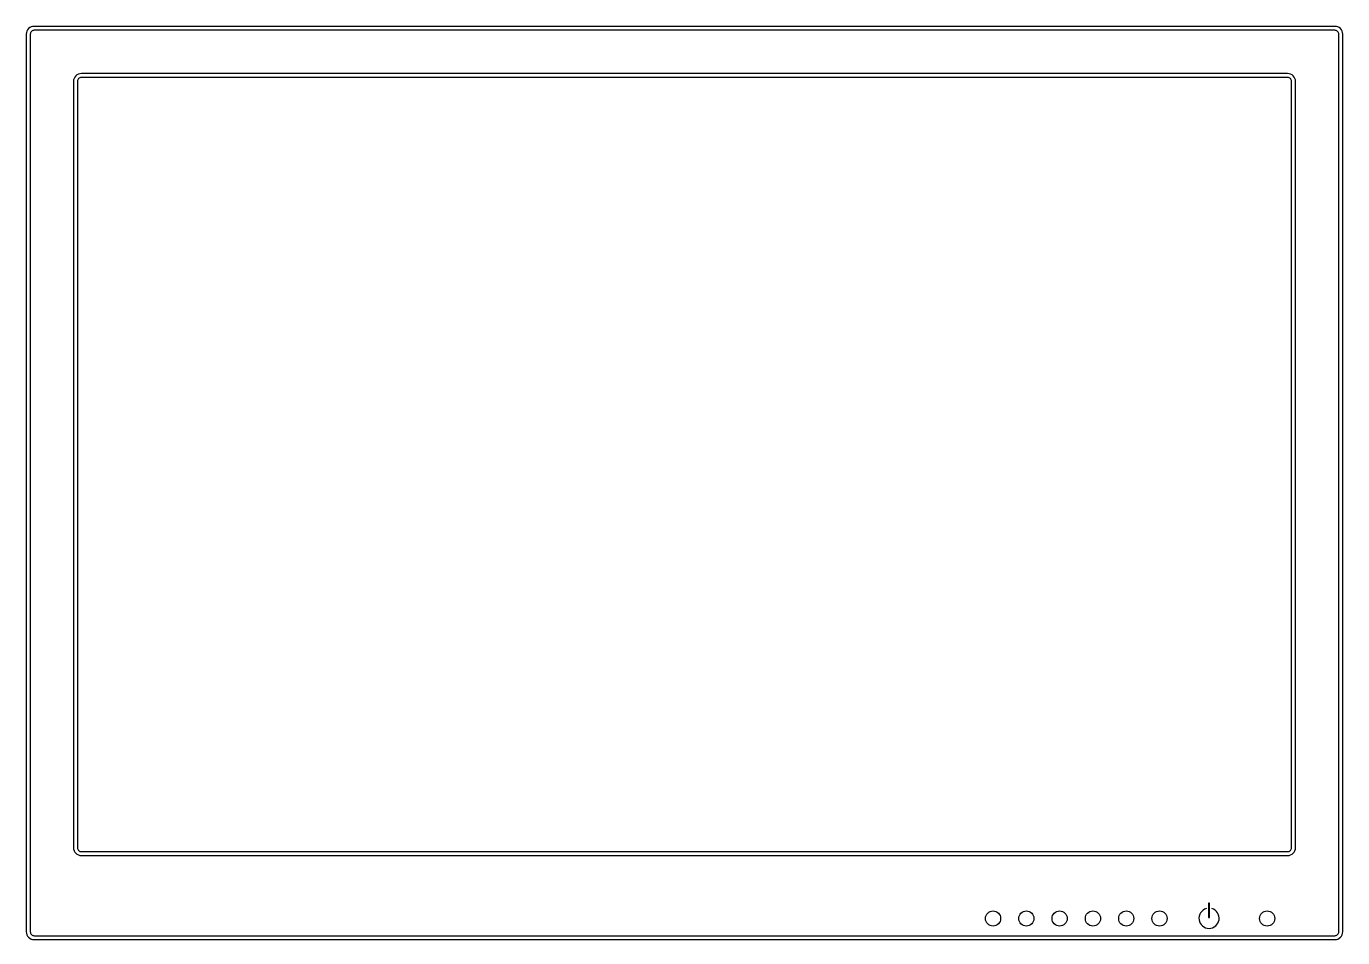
# Model space of a CAD drawing. Header units: millimetres. Extents: x 1474 to 2240, y 2278 to 2630.
# Drawn here: x 1905.5 to 1985.7, y 2573.7 to 2629.2 of the extents above; entities that cross this region are included whole.
import ezdxf

# ---------------------------------------------------------------- set-up
doc = ezdxf.new("R2010")
doc.units = ezdxf.units.MM

# ---------------------------------------------------------------- blocks, each defined once
blk = doc.blocks.new('comp4')
for points in [[(43.826, 98.366), (-35.379, 98.366, 0.414214), (-35.858, 97.887), (-35.858, 43.252, 0.414214), (-35.379, 42.774), (43.826, 42.774, 0.414214), (44.304, 43.252), (44.304, 97.887, 0.414214)], [(43.826, 98.127), (-35.379, 98.127, 0.414214), (-35.618, 97.887), (-35.618, 43.252, 0.414214), (-35.379, 43.013), (43.826, 43.013, 0.414214), (44.065, 43.252), (44.065, 97.887, 0.414214)], [(40.953, 95.494), (-32.507, 95.494, 0.414214), (-32.986, 95.015), (-32.986, 48.368, 0.414214), (-32.507, 47.89), (40.953, 47.89, 0.414214), (41.432, 48.368), (41.432, 95.015, 0.414214)], [(40.953, 95.255), (-32.507, 95.255, 0.414214), (-32.746, 95.015), (-32.746, 48.368, 0.414214), (-32.507, 48.129), (40.953, 48.129, 0.414214), (41.193, 48.368), (41.193, 95.015, 0.414214)]]:
    blk.add_lwpolyline(points, format="xyb", close=True)
blk.add_lwpolyline([(36.193, 44.997), (36.136, 44.997), (36.136, 44.119), (36.193, 44.119)], close=True)
for centre in [(23.012, 44.061), (25.04, 44.061), (27.068, 44.061), (29.096, 44.061), (31.124, 44.061), (33.152, 44.061), (39.703, 44.061)]:
    blk.add_circle(centre, 0.461)
blk.add_arc((36.166, 44.071), 0.615, 105.42534, 74.57466)

msp = doc.modelspace()

# ---------------------------------------------------------------- block references
msp.add_blockref('comp4', (1941.404, 2530.794))

doc.saveas('drawing.dxf')
